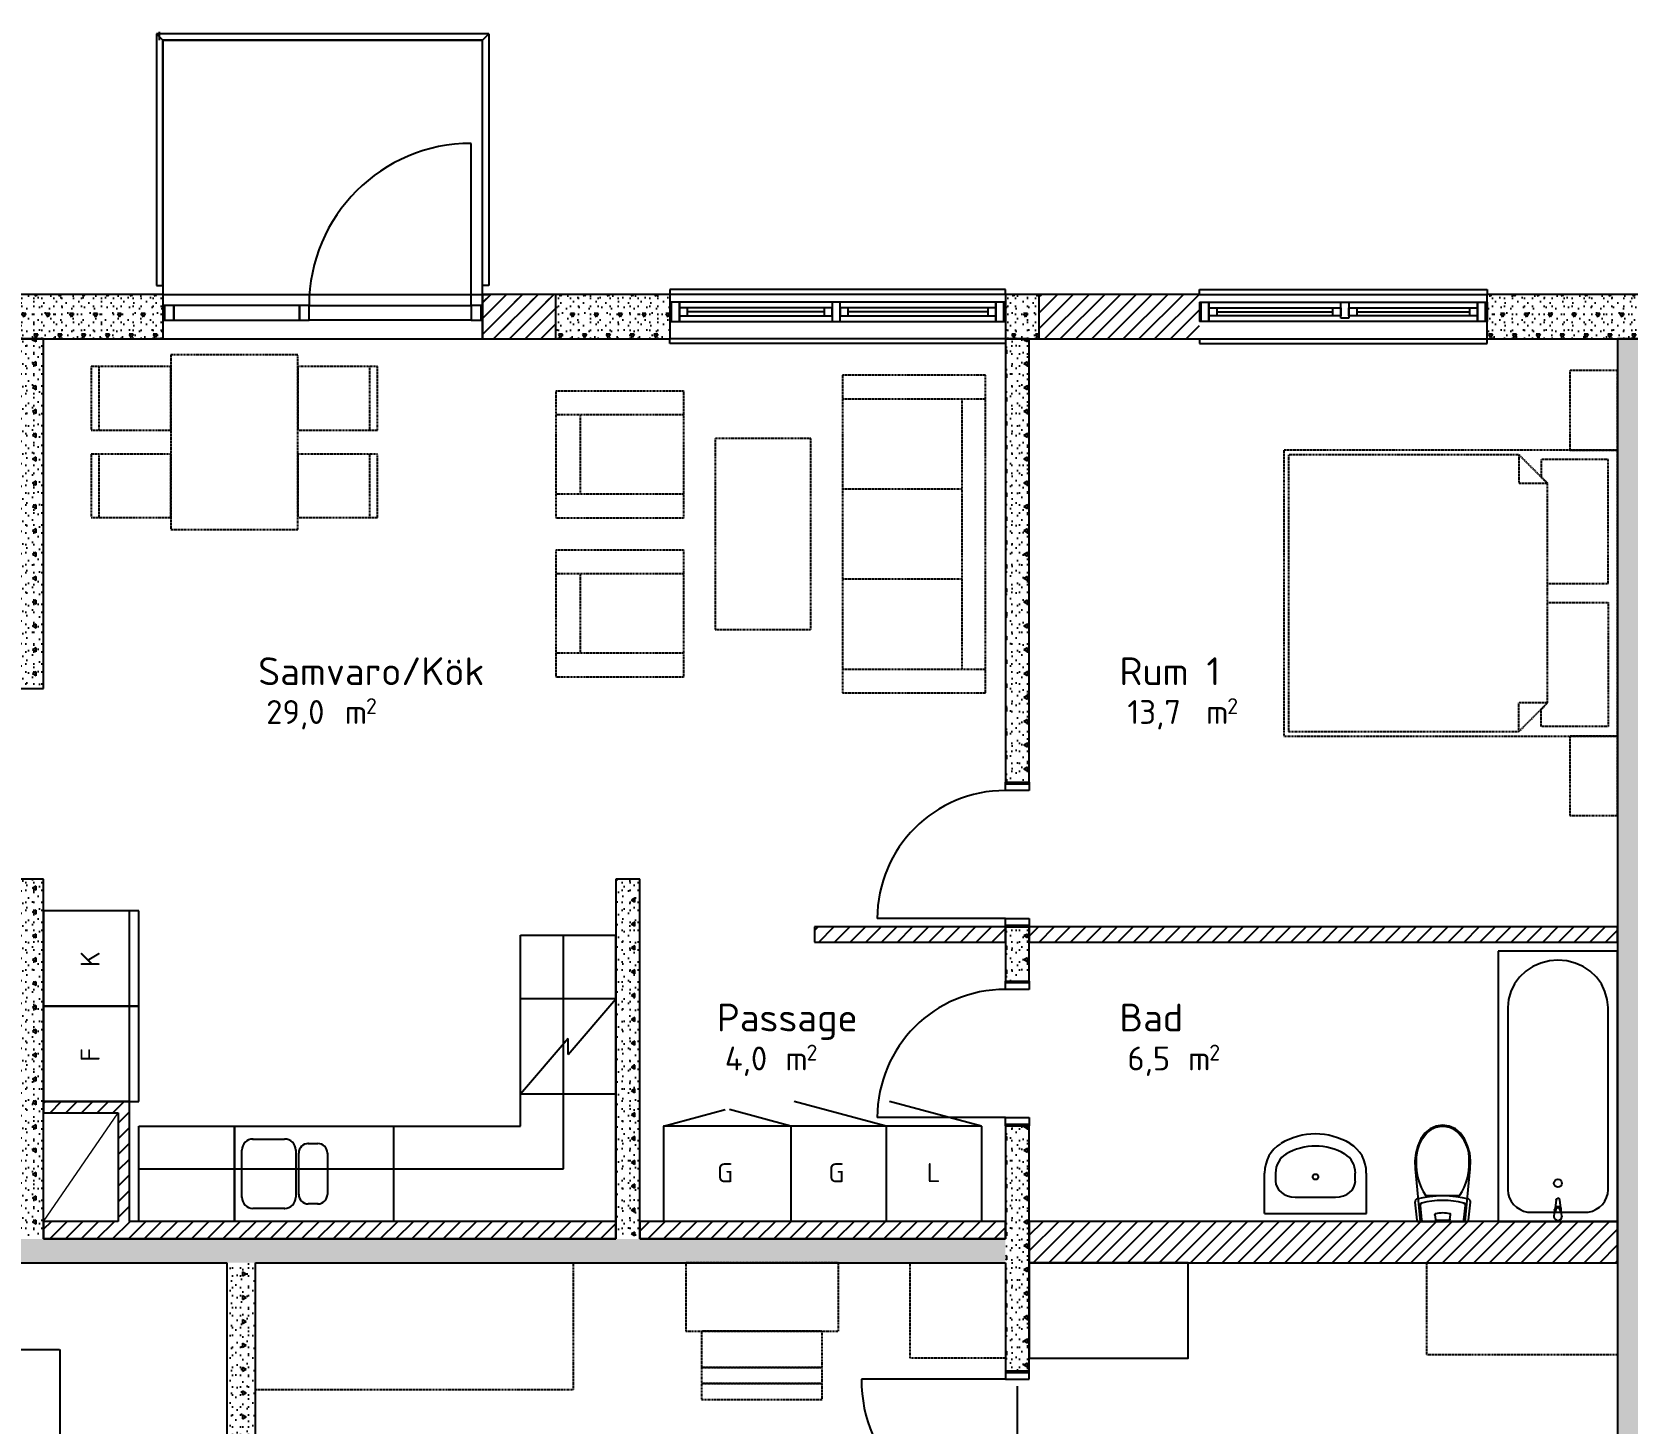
# Model space of a CAD drawing. Header units: millimetres. Extents: x -214 to 77166, y -5099 to 21069.
# Drawn here: x 15563 to 25596, y 6398 to 15151 of the extents above; entities that cross this region are included whole.
import ezdxf
from ezdxf.enums import TextEntityAlignment as Align

# ---------------------------------------------------------------- set-up
doc = ezdxf.new("R2010")
doc.units = ezdxf.units.MM
doc.header["$MEASUREMENT"] = 0
doc.linetypes.add('A_PSTRECK_2', pattern=[3.8, 2.2, -0.7, 0.2, -0.7])
doc.linetypes.add('DASHED_4', pattern=[7, 4, -3])
for name, color, linetype in [('A--------JA', 3, 'A_PSTRECK_2'), ('A-01SB-----', 3, 'Continuous'), ('A-01SC-----', 7, 'Continuous'), ('A-01SJ-----', 1, 'Continuous'), ('A-27B------', 7, 'Continuous'), ('A-42-------', 1, 'Continuous'), ('A-46---B---', 1, 'Continuous'), ('A-46---C---', 4, 'DASHED_4')]:
    doc.layers.add(name, color=color, linetype=linetype)
doc.layers.add('A-27---MH1-', color=8, linetype='Continuous', lineweight=0)
doc.layers.add('A-A-RUA----', color=3, linetype='Continuous', lineweight=0)
doc.styles.add('ISO', font='')
doc.styles.get('ISO').set_extended_font_data('ISOCPEUR')
pattern_1 = [(270, (0, 0), (259.8076, 0), [25, -125]), (270, (129.9, -75), (259.8076, 0), [25, -125]), (330, (0, 0), (129.9038, 225), [25, -125]), (330, (-3e-14, -150), (129.9038, 225), [25, -125]), (30, (-5e-15, -25), (-129.9038, 225), [25, -125]), (30, (-3e-14, -175), (-129.9038, 225), [25, -125]), (270, (25, -5e-15), (50, 0), [0, -50, 0, -75]), (315, (25, -25), (35.35534, 35.35534), [0, -37.5, 0, -62.5])]
pattern_2 = [(90, (0, 0), (-259.8076, 0), [25, -125]), (90, (-129.9, 75), (-259.8076, 0), [25, -125]), (150, (0, 0), (129.9038, 225), [25, -125]), (150, (9e-15, 150), (129.9038, 225), [25, -125]), (210, (2e-15, 25), (-129.9038, 225), [25, -125]), (210, (1e-14, 175), (-129.9038, 225), [25, -125]), (90, (-25, 2e-15), (-50, 0), [0, -50, 0, -75]), (135, (-25, 25), (35.35534, 35.35534), [0, -37.5, 0, -62.5])]
pattern_3 = [(180, (0, 0), (0, 259.8076), [25, -125]), (180, (-75, -129.9), (0, 259.8076), [25, -125]), (240, (0, 0), (-225, 129.9038), [25, -125]), (240, (-150, 2e-14), (-225, 129.9038), [25, -125]), (300, (-25, 3e-15), (225, 129.9038), [25, -125]), (300, (-175, 2e-14), (225, 129.9038), [25, -125]), (180, (-3e-15, -25), (0, 50), [0, -50, 0, -75]), (225, (-25, -25), (-35.35534, 35.35534), [0, -37.5, 0, -62.5])]
pattern_4 = [(45, (0, 0), (-49.49747, 49.49747), [])]

# ---------------------------------------------------------------- blocks, each defined once
blk = doc.blocks.new('Rum 1_06_18', base_point=(22805, 11001))
at = {"layer": 'A-A-RUA----', "style": 'ISO'}
for tag, height, p in [('ROOM_NAME', 175, (22403, 11216)), ('bFrame', 150, (22453, 10947)), ('DUMMY_377', 150, (22852, 10947)), ('DUMMY_378', 100, (23081, 10959))]:
    blk.add_attdef(tag, text='', height=height, dxfattribs=at).set_placement(p, align=Align.TOP_LEFT)
blk = doc.blocks.new('Samvaro_Kök_05_19', base_point=(17749, 11001))
at = {"layer": 'A-A-RUA----', "style": 'ISO'}
for tag, height, p in [('ROOM_NAME', 175, (16986, 11216)), ('bFrame', 150, (17036, 10947)), ('DUMMY_377', 150, (17435, 10947)), ('DUMMY_378', 100, (17664, 10959))]:
    blk.add_attdef(tag, text='', height=height, dxfattribs=at).set_placement(p, align=Align.TOP_LEFT)
blk = doc.blocks.new('Bad_02_21', base_point=(22748, 8821))
at = {"layer": 'A-A-RUA----', "style": 'ISO'}
for tag, height, p in [('ROOM_NAME', 175, (22403, 9037)), ('bFrame', 150, (22453, 8767)), ('DUMMY_377', 150, (22739, 8767)), ('DUMMY_378', 100, (22968, 8779))]:
    blk.add_attdef(tag, text='', height=height, dxfattribs=at).set_placement(p, align=Align.TOP_LEFT)
blk = doc.blocks.new('Passage_03_22', base_point=(20357, 8821))
at = {"layer": 'A-A-RUA----', "style": 'ISO'}
for tag, height, p in [('ROOM_NAME', 175, (19871, 9037)), ('bFrame', 150, (19921, 8767)), ('DUMMY_377', 150, (20206, 8767)), ('DUMMY_378', 100, (20435, 8779))]:
    blk.add_attdef(tag, text='', height=height, dxfattribs=at).set_placement(p, align=Align.TOP_LEFT)

msp = doc.modelspace()

# ---------------------------------------------------------------- hatches: boundary and pattern name
at = {"layer": 'A-01SB-----', "linetype": 'Continuous'}
h = msp.add_hatch(dxfattribs=at)
h.set_pattern_fill('BRANDSÄKRARE', color=256, style=0, pattern_type=2)
h.set_pattern_definition(pattern_4)
h.paths.add_polyline_path([(21686, 9520), (20486, 9520), (20486, 9424), (21686, 9424)])
h = msp.add_hatch(dxfattribs=at)
h.set_pattern_fill('BRANDSÄKRARE', color=256, style=0, pattern_type=2)
h.set_pattern_definition(pattern_4)
h.paths.add_polyline_path([(25536, 9520), (21836, 9520), (21836, 9424), (25536, 9424)])
h = msp.add_hatch(dxfattribs=at)
h.set_pattern_fill('BRANDSÄKRARE', color=256, style=0, pattern_type=2)
h.set_pattern_definition(pattern_4)
h.paths.add_polyline_path([(16177, 8422), (15636, 8422), (15636, 8351), (16106, 8351)])
h = msp.add_hatch(dxfattribs=at)
h.set_pattern_fill('BRANDSÄKRARE', color=256, style=0, pattern_type=2)
h.set_pattern_definition(pattern_4)
h.paths.add_polyline_path([(16177, 7667), (16177, 8422), (16106, 8351), (16106, 7667)])
h = msp.add_hatch(dxfattribs=at)
h.set_pattern_fill('BRANDSÄKRARE', color=256, style=0, pattern_type=2)
h.set_pattern_definition(pattern_4)
h.paths.add_polyline_path([(19236, 7667), (15636, 7667), (15636, 7557), (19236, 7557)])
h = msp.add_hatch(dxfattribs=at)
h.set_pattern_fill('BRANDSÄKRARE', color=256, style=0, pattern_type=2)
h.set_pattern_definition(pattern_4)
h.paths.add_polyline_path([(21686, 7667), (19386, 7667), (19386, 7557), (21686, 7557)])
h = msp.add_hatch(dxfattribs=at)
h.set_pattern_fill('BRANDSÄKRARE', color=256, style=0, pattern_type=2)
h.set_pattern_definition(pattern_4)
h.paths.add_polyline_path([(25536, 7667), (21836, 7667), (21836, 7407), (25536, 7407)])
at = {"layer": 'A-01SC-----', "linetype": 'Continuous'}
h = msp.add_hatch(dxfattribs=at)
h.set_pattern_fill('BETONG__STD_', color=256, style=0, pattern_type=2)
h.set_pattern_definition(pattern_3)
h.paths.add_polyline_path([(15136, 13220), (16386, 13220), (16386, 13330), (16386, 13450), (16386, 13500), (15136, 13500), (15136, 13450), (15136, 13330)])
h = msp.add_hatch(dxfattribs=at)
h.set_pattern_fill('BRANDSÄKRARE', color=256, style=0, pattern_type=2)
h.set_pattern_definition(pattern_4)
h.paths.add_polyline_path([(18396, 13430), (18396, 13338), (18396, 13220), (18856, 13220), (18856, 13330), (18856, 13450), (18856, 13500), (18396, 13500)])
h = msp.add_hatch(dxfattribs=at)
h.set_pattern_fill('BRANDSÄKRARE', color=256, style=0, pattern_type=2)
h.set_pattern_definition(pattern_4)
h.paths.add_polyline_path([(18856, 13500), (18396, 13500), (18396, 13450), (18856, 13450)])
h = msp.add_hatch(dxfattribs=at)
h.set_pattern_fill('BETONG__STD_', color=256, style=0, pattern_type=2)
h.set_pattern_definition(pattern_3)
h.paths.add_polyline_path([(18856, 13450), (18856, 13330), (18856, 13220), (19576, 13220), (19576, 13330), (19576, 13450), (19576, 13500), (18856, 13500)])
h = msp.add_hatch(dxfattribs=at)
h.set_pattern_fill('BETONG__STD_', color=256, style=0, pattern_type=2)
h.set_pattern_definition(pattern_3)
h.paths.add_polyline_path([(21686, 13220), (21896, 13220), (21896, 13330), (21896, 13450), (21896, 13500), (21686, 13500), (21686, 13450), (21686, 13330)])
h = msp.add_hatch(dxfattribs=at)
h.set_pattern_fill('BRANDSÄKRARE', color=256, style=0, pattern_type=2)
h.set_pattern_definition(pattern_4)
h.paths.add_polyline_path([(21896, 13220), (22906, 13220), (22906, 13330), (22906, 13450), (22906, 13500), (21896, 13500), (21896, 13450), (21896, 13330)])
h = msp.add_hatch(dxfattribs=at)
h.set_pattern_fill('BETONG__STD_', color=256, style=0, pattern_type=2)
h.set_pattern_definition(pattern_3)
h.paths.add_polyline_path([(24716, 13500), (24716, 13450), (24716, 13330), (24716, 13220), (25716, 13220), (25716, 13500)])
h = msp.add_hatch(dxfattribs=at)
h.set_pattern_fill('BRANDSÄKRARE', color=256, style=0, pattern_type=2)
h.set_pattern_definition(pattern_4)
h.paths.add_polyline_path([(18396, 13220), (18856, 13220), (18856, 13330), (18396, 13330)])
at = {"layer": 'A-27B------', "linetype": 'Continuous'}
h = msp.add_hatch(dxfattribs=at)
h.set_pattern_fill('BETONG__STD_', color=256, style=0, pattern_type=2)
h.set_pattern_definition(pattern_2)
h.paths.add_polyline_path([(15486, 13220), (15486, 11020), (15636, 11020), (15636, 13220)])
h = msp.add_hatch(dxfattribs=at)
h.set_pattern_fill('BETONG__STD_', color=256, style=0, pattern_type=2)
h.set_pattern_definition(pattern_2)
h.paths.add_polyline_path([(21686, 10430), (21836, 10430), (21836, 13220), (21686, 13220)])
h = msp.add_hatch(dxfattribs=at)
h.set_pattern_fill('BETONG__STD_', color=256, style=0, pattern_type=2)
h.set_pattern_definition(pattern_1)
h.paths.add_polyline_path([(25716, 1040), (25716, 13220), (25536, 13220), (25536, 1040)])
h = msp.add_hatch(dxfattribs=at)
h.set_pattern_fill('BETONG__STD_', color=256, style=0, pattern_type=2)
h.set_pattern_definition(pattern_2)
h.paths.add_polyline_path([(15636, 7557), (15636, 9820), (15486, 9820), (15486, 7557)])
h = msp.add_hatch(dxfattribs=at)
h.set_pattern_fill('BETONG__STD_', color=256, style=0, pattern_type=2)
h.set_pattern_definition(pattern_2)
h.paths.add_polyline_path([(19386, 7557), (19386, 9820), (19236, 9820), (19236, 7557)])
h = msp.add_hatch(dxfattribs=at)
h.set_pattern_fill('BETONG__STD_', color=256, style=0, pattern_type=2)
h.set_pattern_definition(pattern_2)
h.paths.add_polyline_path([(21836, 9520), (21686, 9520), (21686, 9179), (21836, 9179)])
h = msp.add_hatch(dxfattribs=at)
h.set_pattern_fill('BETONG__STD_', color=256, style=0, pattern_type=2)
h.set_pattern_definition(pattern_2)
h.paths.add_polyline_path([(21836, 8269), (21686, 8269), (21686, 6727), (21836, 6727)])
h = msp.add_hatch(dxfattribs=at)
h.set_pattern_fill('BETONG__STD_', color=256, style=0, pattern_type=2)
h.set_pattern_definition([(0, (0, 0), (0, 259.8076), [25, -125]), (0, (75, 129.9), (0, 259.8076), [25, -125]), (60, (0, 0), (-225, 129.9038), [25, -125]), (60, (150, 0), (-225, 129.9038), [25, -125]), (120, (25, 0), (225, 129.9038), [25, -125]), (120, (175, 0), (225, 129.9038), [25, -125]), (0, (0, 25), (0, 50), [0, -50, 0, -75]), (45, (25, 25), (-35.35534, 35.35534), [0, -37.5, 0, -62.5])])
h.paths.add_polyline_path([(21686, 7557), (12354, 7557), (12174, 7407), (21686, 7407)])
h = msp.add_hatch(dxfattribs=at)
h.set_pattern_fill('BETONG__STD_', color=256, style=0, pattern_type=2)
h.set_pattern_definition(pattern_1)
h.paths.add_polyline_path([(16788, 7407), (16788, 6212), (16908, 6212), (16968, 6212), (16968, 7407)])

# ---------------------------------------------------------------- linework, layer by layer
at = {"layer": 'A--------JA'}
for p, q in [((14989, 6861), (15739, 6861)), ((15739, 6861), (15739, 6111))]:
    msp.add_line(p, q, dxfattribs=at)
at = {"layer": 'A-01SB-----', "flags": 128}
for points in [[(21686, 9520), (20486, 9520)], [(20486, 9520), (20486, 9424)], [(21686, 9424), (21686, 9520)], [(25536, 9520), (21836, 9520)], [(21836, 9520), (21836, 9424)], [(25536, 9424), (25536, 9520)], [(20486, 9424), (21686, 9424)], [(21836, 9424), (25536, 9424)], [(16177, 8422), (15636, 8422)], [(15636, 8422), (15636, 8351)], [(15636, 8351), (16106, 8351)], [(16106, 8351), (16106, 7667)], [(16177, 7667), (16177, 8422)], [(16106, 7667), (15636, 7667)], [(15636, 7667), (15636, 7557)], [(19236, 7667), (16177, 7667)], [(19236, 7557), (19236, 7667)], [(21686, 7667), (19386, 7667)], [(19386, 7667), (19386, 7557)], [(21686, 7557), (21686, 7667)], [(25536, 7667), (21836, 7667)], [(21836, 7667), (21836, 7407)], [(25536, 7407), (25536, 7667)], [(15636, 7557), (19236, 7557)], [(19386, 7557), (21686, 7557)], [(21836, 7407), (25536, 7407)]]:
    msp.add_lwpolyline(points, dxfattribs=at)
at = {"layer": 'A-01SC-----'}
for p, q in [((16366, 15100), (16366, 15151)), ((16386, 13500), (16349, 13500)), ((16386, 13500), (16386, 13450)), ((16386, 13500), (16386, 13450)), ((16386, 13450), (16386, 13430)), ((18856, 13500), (18396, 13500)), ((18856, 13500), (18396, 13500)), ((18396, 13430), (18396, 13500)), ((18396, 13450), (18396, 13500)), ((18856, 13500), (18856, 13450)), ((18856, 13450), (18856, 13330)), ((19576, 13500), (19576, 13450)), ((19576, 13450), (19576, 13330)), ((21686, 13500), (21686, 13450)), ((21686, 13450), (21686, 13330)), ((22906, 13500), (21896, 13500)), ((21896, 13500), (21896, 13450)), ((21896, 13450), (21896, 13330)), ((24716, 13450), (24716, 13500)), ((24716, 13450), (24716, 13500)), ((24716, 13450), (24716, 13500)), ((24716, 13450), (24716, 13500)), ((24716, 13330), (24716, 13450)), ((16386, 13430), (16386, 13338)), ((18396, 13338), (18396, 13430)), ((16386, 13338), (16386, 13330)), ((16386, 13330), (16386, 13220)), ((16386, 13330), (16386, 13220)), ((18396, 13220), (18396, 13338)), ((18396, 13220), (18396, 13330)), ((18856, 13330), (18856, 13220)), ((19576, 13330), (19576, 13220)), ((21686, 13330), (21686, 13220)), ((21896, 13330), (21896, 13220)), ((24716, 13220), (24716, 13330)), ((24716, 13220), (24716, 13330)), ((24716, 13220), (24716, 13330)), ((24716, 13220), (24716, 13330)), ((16386, 13220), (16349, 13220)), ((18396, 13220), (18856, 13220)), ((18396, 13220), (18856, 13220)), ((21896, 13220), (22906, 13220))]:
    msp.add_line(p, q, dxfattribs=at)
at = {"layer": 'A-01SC-----', "flags": 128}
for points in [[(16386, 13500), (15136, 13500)], [(19576, 13500), (18856, 13500)], [(21896, 13500), (21686, 13500)], [(25716, 13500), (24716, 13500)], [(15136, 13220), (16386, 13220)], [(18856, 13220), (19576, 13220)], [(21686, 13220), (21896, 13220)], [(24716, 13220), (25716, 13220)]]:
    msp.add_lwpolyline(points, dxfattribs=at)
at = {"layer": 'A-01SJ-----'}
for p, q in [((18436, 15140), (16346, 15140)), ((16346, 15140), (16386, 15100)), ((16386, 15100), (16346, 15140)), ((16346, 15140), (16346, 13555)), ((16386, 15100), (18396, 15100)), ((16386, 13555), (16386, 15100)), ((18396, 15100), (18436, 15140)), ((18396, 15100), (18436, 15140)), ((18396, 13555), (18396, 15100)), ((18436, 15140), (18436, 13555)), ((16346, 13555), (16386, 13555)), ((18436, 13555), (18396, 13555))]:
    msp.add_line(p, q, dxfattribs=at)
at = {"layer": 'A-01SJ-----', "flags": 128}
msp.add_lwpolyline([(16386, 13500), (18396, 13500), (18396, 15100), (16386, 15100)], close=True, dxfattribs=at)
at = {"layer": 'A-27---MH1-'}
msp.add_line((15636, 7667), (16106, 8351), dxfattribs=at)
at = {"layer": 'A-27B------'}
for p, q in [((21686, 10430), (21836, 10430)), ((21686, 9520), (21836, 9520)), ((21686, 9179), (21836, 9179)), ((21686, 8269), (21836, 8269)), ((21686, 6727), (21836, 6727))]:
    msp.add_line(p, q, dxfattribs=at)
at = {"layer": 'A-27B------', "flags": 128}
for points in [[(15636, 13220), (15486, 13220)], [(15636, 11020), (15636, 13220)], [(21836, 13220), (21686, 13220)], [(21686, 13220), (21686, 10430)], [(21836, 10430), (21836, 13220)], [(25716, 13220), (25536, 13220)], [(25536, 13220), (25536, 1040)], [(15486, 11020), (15636, 11020)], [(15636, 9820), (15486, 9820)], [(15636, 7557), (15636, 9820)], [(19386, 9820), (19236, 9820)], [(19236, 9820), (19236, 7557)], [(19386, 7557), (19386, 9820)], [(21686, 9520), (21686, 9179)], [(21836, 9179), (21836, 9520)], [(21686, 8269), (21686, 7557)], [(21836, 6727), (21836, 8269)], [(19236, 7557), (15636, 7557)], [(21686, 7557), (19386, 7557)], [(12174, 7407), (16788, 7407)], [(16788, 7407), (16788, 6212)], [(16968, 6212), (16968, 7407)], [(16968, 7407), (21686, 7407)], [(21686, 7407), (21686, 6727)]]:
    msp.add_lwpolyline(points, dxfattribs=at)
at = {"layer": 'A-42-------'}
for p, q in [((18326, 13430), (18326, 14450)), ((16386, 13500), (16349, 13500)), ((16386, 13500), (18396, 13500)), ((16386, 13500), (16386, 13430)), ((18396, 13500), (18396, 13430)), ((18396, 13500), (18433, 13500)), ((21686, 13530), (19576, 13530)), ((19576, 13530), (19576, 13500)), ((21686, 13500), (19576, 13500)), ((19636, 13450), (19576, 13450)), ((19576, 13450), (19576, 13330)), ((19586, 13330), (19586, 13450)), ((21626, 13450), (19636, 13450)), ((19636, 13450), (19636, 13365)), ((19636, 13365), (19636, 13450)), ((20646, 13450), (20596, 13450)), ((20596, 13450), (20596, 13330)), ((20646, 13330), (20646, 13450)), ((21626, 13365), (21626, 13450)), ((21686, 13450), (21626, 13450)), ((21626, 13450), (21626, 13365)), ((21676, 13330), (21676, 13450)), ((21686, 13500), (21686, 13530)), ((21686, 13450), (21686, 13330)), ((22906, 13500), (22906, 13530)), ((22906, 13530), (24716, 13530)), ((22906, 13500), (24716, 13500)), ((22906, 13450), (22966, 13450)), ((22906, 13450), (22906, 13330)), ((22916, 13330), (22916, 13450)), ((22966, 13450), (24656, 13450)), ((22966, 13365), (22966, 13450)), ((22966, 13450), (22966, 13365)), ((23796, 13450), (23846, 13450)), ((23796, 13350), (23796, 13450)), ((23846, 13450), (23846, 13350)), ((24656, 13450), (24656, 13365)), ((24656, 13365), (24656, 13450)), ((24656, 13450), (24716, 13450)), ((24706, 13330), (24706, 13450)), ((24716, 13530), (24716, 13500)), ((24716, 13450), (24716, 13330)), ((16456, 13430), (16386, 13430)), ((16386, 13430), (16386, 13338)), ((16386, 13430), (16386, 13338)), ((16396, 13430), (16396, 13338)), ((17246, 13430), (16456, 13430)), ((16456, 13430), (16456, 13338)), ((16456, 13338), (16456, 13430)), ((17246, 13338), (17246, 13430)), ((17306, 13430), (17246, 13430)), ((17246, 13430), (17246, 13338)), ((17306, 13430), (18326, 13430)), ((17306, 13338), (17306, 13430)), ((18396, 13430), (18326, 13430)), ((18326, 13430), (18326, 13338)), ((18386, 13430), (18386, 13338)), ((18396, 13338), (18396, 13430)), ((18396, 13430), (18396, 13338)), ((19686, 13415), (19636, 13415)), ((19636, 13415), (19636, 13365)), ((19636, 13365), (19636, 13330)), ((19636, 13330), (19636, 13365)), ((19636, 13365), (19686, 13365)), ((20546, 13415), (19686, 13415)), ((19686, 13365), (19686, 13415)), ((20546, 13390), (19686, 13390)), ((19686, 13365), (20546, 13365)), ((20596, 13415), (20546, 13415)), ((20546, 13415), (20546, 13365)), ((20546, 13365), (20596, 13365)), ((20596, 13365), (20596, 13415)), ((20696, 13415), (20646, 13415)), ((20646, 13415), (20646, 13365)), ((20646, 13365), (20696, 13365)), ((21576, 13415), (20696, 13415)), ((20696, 13365), (20696, 13415)), ((21576, 13390), (20696, 13390)), ((20696, 13365), (21576, 13365)), ((21626, 13415), (21576, 13415)), ((21576, 13415), (21576, 13365)), ((21576, 13365), (21626, 13365)), ((21626, 13365), (21626, 13415)), ((21626, 13330), (21626, 13365)), ((21626, 13365), (21626, 13330)), ((22966, 13415), (23016, 13415)), ((22966, 13365), (22966, 13415)), ((22966, 13330), (22966, 13365)), ((22966, 13365), (22966, 13330)), ((23016, 13365), (22966, 13365)), ((23016, 13415), (23746, 13415)), ((23016, 13415), (23016, 13365)), ((23016, 13390), (23746, 13390)), ((23746, 13365), (23016, 13365)), ((23746, 13365), (23746, 13415)), ((23746, 13415), (23796, 13415)), ((23796, 13365), (23746, 13365)), ((23796, 13415), (23796, 13365)), ((23846, 13350), (23796, 13350)), ((23846, 13415), (23896, 13415)), ((23846, 13365), (23846, 13415)), ((23896, 13365), (23846, 13365)), ((23896, 13415), (24606, 13415)), ((23896, 13415), (23896, 13365)), ((23896, 13390), (24606, 13390)), ((24606, 13365), (23896, 13365)), ((24606, 13365), (24606, 13415)), ((24606, 13415), (24656, 13415)), ((24656, 13365), (24606, 13365)), ((24656, 13415), (24656, 13365)), ((24656, 13365), (24656, 13330)), ((24656, 13330), (24656, 13365)), ((16386, 13338), (16456, 13338)), ((16386, 13338), (16386, 13220)), ((16456, 13338), (17246, 13338)), ((17246, 13338), (17306, 13338)), ((18326, 13338), (17306, 13338)), ((18326, 13338), (18396, 13338)), ((18396, 13338), (18396, 13220)), ((19576, 13330), (19636, 13330)), ((19636, 13330), (21626, 13330)), ((20596, 13330), (20646, 13330)), ((21626, 13330), (21686, 13330)), ((22966, 13330), (22906, 13330)), ((24656, 13330), (22966, 13330)), ((24716, 13330), (24656, 13330)), ((16386, 13220), (16349, 13220)), ((16386, 13220), (18396, 13220)), ((18396, 13220), (18433, 13220)), ((21686, 13220), (19576, 13220)), ((19576, 13190), (19576, 13220)), ((21686, 13190), (19576, 13190)), ((21686, 13220), (21686, 13190)), ((22906, 13220), (24716, 13220)), ((22906, 13220), (22906, 13190)), ((22906, 13190), (24716, 13190)), ((24716, 13190), (24716, 13220)), ((21686, 10378), (21686, 10430)), ((21686, 10430), (21836, 10430)), ((21686, 10420), (21836, 10420)), ((21836, 10378), (21686, 10378)), ((21836, 10430), (21836, 10378)), ((21686, 9572), (20880, 9572)), ((21686, 9520), (21686, 9572)), ((21686, 9572), (21836, 9572)), ((21836, 9572), (21836, 9520)), ((21686, 9530), (21836, 9530)), ((21686, 9520), (21836, 9520)), ((21686, 9127), (21686, 9179)), ((21686, 9179), (21836, 9179)), ((21686, 9169), (21836, 9169)), ((21836, 9179), (21836, 9127)), ((21836, 9127), (21686, 9127)), ((21686, 8321), (20880, 8321)), ((21686, 8269), (21686, 8321)), ((21686, 8321), (21836, 8321)), ((21686, 8279), (21836, 8279)), ((21686, 8269), (21836, 8269)), ((21836, 8321), (21836, 8269)), ((21686, 6727), (21686, 6675)), ((21686, 6727), (21836, 6727)), ((21836, 6675), (21836, 6727)), ((21686, 6675), (20780, 6675)), ((21686, 6717), (21836, 6717)), ((21686, 6675), (21836, 6675)), ((21761, 5813), (21761, 6631))]:
    msp.add_line(p, q, dxfattribs=at)
for centre, radius, start, end in [((18326, 13430), 1020, 90, 180), ((21686, 9572), 806, 90, 180), ((21686, 8321), 806, 90, 180), ((21686, 6675), 906, 180, 270)]:
    msp.add_arc(centre, radius, start, end, dxfattribs=at)
at = {"layer": 'A-46---B---'}
for p, q in [((16236, 9622), (15636, 9622)), ((15636, 9622), (15636, 9022)), ((16176, 9022), (16176, 9622)), ((16236, 9022), (16236, 9622)), ((18636, 9467), (19236, 9467)), ((18636, 8267), (18636, 9467)), ((18906, 9467), (19236, 9467)), ((18906, 7997), (18906, 9467)), ((19236, 9467), (19236, 7667)), ((19236, 9467), (19236, 7667)), ((19236, 7667), (19236, 9467)), ((25536, 9367), (24786, 9367)), ((24786, 9367), (24786, 7667)), ((25536, 7667), (25536, 9367)), ((24959, 9241), (24920, 9204)), ((25004, 9270), (24959, 9241)), ((25053, 9292), (25004, 9270)), ((25107, 9306), (25053, 9292)), ((25161, 9310), (25107, 9306)), ((25216, 9306), (25161, 9310)), ((25269, 9292), (25216, 9306)), ((25319, 9270), (25269, 9292)), ((25364, 9241), (25319, 9270)), ((25403, 9204), (25364, 9241)), ((24888, 9161), (24865, 9114)), ((24920, 9204), (24888, 9161)), ((25434, 9161), (25403, 9204)), ((25457, 9114), (25434, 9161)), ((19236, 9067), (18636, 9067)), ((18936, 8717), (19236, 9067)), ((24851, 9064), (24846, 9013)), ((24865, 9114), (24851, 9064)), ((25471, 9064), (25457, 9114)), ((25476, 9013), (25471, 9064)), ((16236, 9022), (15636, 9022)), ((15636, 9022), (15636, 8422)), ((15636, 9022), (16236, 9022)), ((16176, 8422), (16176, 9022)), ((16236, 8422), (16236, 9022)), ((24846, 9013), (24846, 7865)), ((25476, 7865), (25476, 9013)), ((18936, 8817), (18636, 8467)), ((18936, 8717), (18936, 8817)), ((19236, 8467), (18636, 8467)), ((15636, 8422), (16236, 8422)), ((19536, 8267), (19923, 8370)), ((20336, 8267), (19950, 8370)), ((20936, 8267), (20357, 8422)), ((21536, 8267), (20957, 8422)), ((16236, 8267), (18636, 8267)), ((16236, 7667), (16236, 8267)), ((16836, 8267), (17836, 8267)), ((16836, 7667), (16836, 8267)), ((16836, 8267), (16836, 7667)), ((17836, 8267), (17836, 7667)), ((17836, 8267), (17836, 7667)), ((20336, 8267), (19536, 8267)), ((19536, 8267), (19536, 7667)), ((20336, 8267), (20336, 7667)), ((20936, 8267), (20336, 8267)), ((20336, 8267), (20336, 7667)), ((21536, 8267), (20936, 8267)), ((20936, 8267), (20936, 7667)), ((20936, 8267), (20936, 7667)), ((21536, 8267), (21536, 7667)), ((24357, 8249), (24324, 8222)), ((24355, 8238), (24355, 8238)), ((24395, 8266), (24357, 8249)), ((24436, 8272), (24395, 8266)), ((24477, 8266), (24436, 8272)), ((24436, 8264), (24436, 8264)), ((24516, 8249), (24477, 8266)), ((24549, 8222), (24516, 8249)), ((16953, 8185), (17152, 8185)), ((17301, 8157), (17361, 8157)), ((24279, 8143), (24267, 8096)), ((24298, 8187), (24279, 8143)), ((24324, 8222), (24298, 8187)), ((24574, 8187), (24549, 8222)), ((24593, 8143), (24574, 8187)), ((24606, 8096), (24593, 8143)), ((16883, 7819), (16883, 8115)), ((17222, 8115), (17222, 7819)), ((17241, 7837), (17241, 8097)), ((17421, 8097), (17421, 7837)), ((24267, 8096), (24261, 8047)), ((24261, 8047), (24263, 7998)), ((24611, 8047), (24606, 8096)), ((24610, 7998), (24611, 8047)), ((16236, 7997), (18906, 7997)), ((16236, 7667), (16236, 7997)), ((23316, 7717), (23316, 7971)), ((23386, 7921), (23386, 7971)), ((23886, 7921), (23886, 7971)), ((23956, 7717), (23956, 7971)), ((24263, 7998), (24295, 7667)), ((24577, 7667), (24610, 7998)), ((24327, 7830), (24436, 7830)), ((24436, 7827), (24395, 7826)), ((24436, 7830), (24545, 7830)), ((24478, 7826), (24436, 7827)), ((24846, 7865), (24848, 7841)), ((24848, 7841), (24855, 7817)), ((25467, 7817), (25474, 7841)), ((25474, 7841), (25476, 7865)), ((17152, 7749), (16953, 7749)), ((17361, 7777), (17301, 7777)), ((23509, 7819), (23763, 7819)), ((23763, 7819), (23763, 7819)), ((24262, 7793), (24261, 7787)), ((24261, 7787), (24273, 7674)), ((24264, 7799), (24262, 7793)), ((24267, 7803), (24264, 7799)), ((24272, 7806), (24267, 7803)), ((24312, 7815), (24272, 7806)), ((24294, 7767), (24303, 7676)), ((24354, 7822), (24312, 7815)), ((24395, 7826), (24354, 7822)), ((24519, 7822), (24478, 7826)), ((24560, 7815), (24519, 7822)), ((24601, 7806), (24560, 7815)), ((24569, 7676), (24579, 7767)), ((24599, 7674), (24611, 7787)), ((24605, 7803), (24601, 7806)), ((24609, 7799), (24605, 7803)), ((24611, 7793), (24609, 7799)), ((24611, 7787), (24611, 7793)), ((24855, 7817), (24866, 7794)), ((24866, 7794), (24881, 7774)), ((24881, 7774), (24900, 7757)), ((24900, 7757), (24921, 7743)), ((24921, 7743), (24945, 7732)), ((24945, 7732), (24970, 7726)), ((24970, 7726), (24996, 7724)), ((25140, 7740), (25136, 7698)), ((25150, 7803), (25143, 7750)), ((25148, 7723), (25148, 7738)), ((25179, 7750), (25172, 7803)), ((25175, 7738), (25175, 7723)), ((25186, 7698), (25182, 7740)), ((25326, 7724), (25352, 7726)), ((25352, 7726), (25378, 7732)), ((25378, 7732), (25401, 7743)), ((25401, 7743), (25423, 7757)), ((25423, 7757), (25441, 7774)), ((25441, 7774), (25456, 7794)), ((25456, 7794), (25467, 7817)), ((19236, 7667), (16236, 7667)), ((19236, 7667), (16236, 7667)), ((19236, 7667), (16236, 7667)), ((17836, 7667), (16836, 7667)), ((20336, 7667), (19536, 7667)), ((20936, 7667), (20336, 7667)), ((21536, 7667), (20936, 7667)), ((23316, 7717), (23956, 7717)), ((24273, 7674), (24274, 7671)), ((24274, 7671), (24275, 7669)), ((24275, 7669), (24277, 7667)), ((24277, 7667), (24279, 7667)), ((24279, 7667), (24593, 7667)), ((24295, 7667), (24577, 7667)), ((24308, 7669), (24564, 7669)), ((24387, 7709), (24391, 7678)), ((24393, 7675), (24480, 7675)), ((24482, 7678), (24485, 7709)), ((24593, 7667), (24595, 7667)), ((24595, 7667), (24597, 7669)), ((24597, 7669), (24599, 7671)), ((24599, 7671), (24599, 7674)), ((24786, 7667), (25536, 7667)), ((24996, 7724), (25326, 7724)), ((25175, 7723), (25148, 7723))]:
    msp.add_line(p, q, dxfattribs=at)
at = {"layer": 'A-46---B---', "flags": 128}
msp.add_lwpolyline([(21836, 6807), (22836, 6807), (22836, 7407), (21836, 7407)], close=True, dxfattribs=at)
at = {"layer": 'A-46---B---'}
for centre, radius in [((23636, 7947), 17.5), ((25161, 7907), 25)]:
    msp.add_circle(centre, radius, dxfattribs=at)
for centre, radius, start, end in [((16953, 8115), 70, 90, 180), ((17152, 8115), 70, 0, 90), ((17301, 8097), 60, 90, 180), ((17361, 8097), 60, 0, 90), ((17301, 7837), 60, 180, 270), ((17361, 7837), 60, 270, 0), ((16953, 7819), 70, 180, 270), ((17152, 7819), 70, 270, 0), ((25161, 7738), 21.1, 147.229, 174.8304), ((25161, 7738), 21.1, 32.771, 147.229), ((25161, 7738), 13.6, 0, 180), ((25161, 7801), 11.2, 7.1389, 172.8611), ((25161, 7738), 21.1, 5.1696, 32.771), ((25161, 7698), 25, 180, 0)]:
    msp.add_arc(centre, radius, start, end, dxfattribs=at)
for centre, major_axis, ratio, start_param, end_param in [((23636, 7717), (0, 500), 0.918261, 5.78621, 6.78016), ((24526, 8057), (257, 0), 0.945902, 2.296735, 3.197324), ((24437, 8133), (139, 0), 0.945902, 1.576657, 2.203301), ((24435, 8133), (139, 0), 0.945902, 0.938292, 1.564936), ((24347, 8057), (257, 0), 0.945902, 6.227454, 7.128043), ((23509, 7971), (0, 210), 0.918261, 0.496975, 1.570796), ((23636, 7717), (0, 424), 0.918261, 5.78621, 6.78016), ((23763, 7971), (0, 210), 0.918261, 4.712389, 5.78621), ((23509, 7971), (0, 135), 0.918261, 0.496975, 1.570796), ((23763, 7971), (0, 135), 0.918261, 4.712389, 5.78621), ((24694, 8034), (425, 0), 0.945902, 3.117977, 3.670997), ((24178, 8034), (425, 0), 0.945902, 5.753781, 6.306801), ((23509, 7921), (124, 0), 0.817369, 3.141593, 4.712389), ((23763, 7921), (124, 0), 0.817369, 4.712389, 6.283185), ((24304, 7769), (0, 13.3), 0.758764, 0.133592, 1.733713), ((24436, 6869), (0, 930), 0.758764, 6.092316, 6.474054), ((24569, 7769), (0, 13.3), 0.758764, 4.549473, 6.149593), ((24309, 7676), (0, 7.15), 0.758764, 1.54226, 3.128174), ((24391, 7709), (0, 4.79), 0.758764, 0.347388, 1.712783), ((24436, 7397), (0, 323), 0.758764, 6.092311, 6.47406), ((24393, 7678), (0, 2.92), 0.758764, 1.706766, 3.141416), ((24480, 7678), (0, 2.92), 0.758764, 3.141769, 4.576419), ((24481, 7709), (0, 4.79), 0.758764, 4.570402, 5.935797), ((24564, 7676), (0, 7.15), 0.758764, 3.155012, 4.740925)]:
    msp.add_ellipse(centre, major_axis=major_axis, ratio=ratio, start_param=start_param, end_param=end_param, dxfattribs=at)
for p in [(24517, 8238), (16953, 8185), (17301, 8157), (17222, 8115), (17421, 8097), (24269, 8043), (24603, 8043), (17241, 7837), (24327, 7830), (16883, 7819), (17152, 7749), (17361, 7777), (24294, 7767), (24302, 7782), (24570, 7782), (25140, 7740), (25150, 7803), (25179, 7750), (24308, 7669), (24387, 7709), (24390, 7714), (24393, 7675), (24482, 7678), (24483, 7714), (24569, 7676), (25186, 7698)]:
    msp.add_point(p, dxfattribs=at)
at = {"layer": 'A-46---C---'}
for p, q in [((16436, 13045), (15936, 13045)), ((15936, 13045), (15936, 12645)), ((15986, 12645), (15986, 13045)), ((17236, 13120), (16436, 13120)), ((16436, 13120), (16436, 12020)), ((16436, 12645), (16436, 13045)), ((17236, 12020), (17236, 13120)), ((17236, 13045), (17236, 12645)), ((17736, 13045), (17236, 13045)), ((17686, 13045), (17686, 12645)), ((17736, 12645), (17736, 13045)), ((20661, 12992), (20661, 10992)), ((21561, 12992), (20661, 12992)), ((21561, 10992), (21561, 12992)), ((25236, 13020), (25236, 12520)), ((25536, 13020), (25236, 13020)), ((25536, 12520), (25536, 13020)), ((18861, 12892), (19661, 12892)), ((18861, 12092), (18861, 12892)), ((19661, 12892), (19661, 12092)), ((20661, 12842), (21561, 12842)), ((21411, 12842), (21411, 11142)), ((15936, 12645), (16436, 12645)), ((17236, 12645), (17736, 12645)), ((19661, 12742), (18861, 12742)), ((19011, 12742), (19011, 12242)), ((19861, 12592), (19861, 11392)), ((20461, 12592), (19861, 12592)), ((20461, 11392), (20461, 12592)), ((16436, 12495), (15936, 12495)), ((15936, 12495), (15936, 12095)), ((15986, 12095), (15986, 12495)), ((16436, 12095), (16436, 12495)), ((17236, 12495), (17236, 12095)), ((17736, 12495), (17236, 12495)), ((17686, 12495), (17686, 12095)), ((17736, 12095), (17736, 12495)), ((23436, 12520), (23436, 10720)), ((25536, 12520), (23436, 12520)), ((24916, 12490), (23466, 12490)), ((23466, 12490), (23466, 11620)), ((25096, 12310), (24916, 12490)), ((24916, 12490), (24916, 12310)), ((25476, 12460), (25056, 12460)), ((25056, 12460), (25056, 12350)), ((25236, 12520), (25536, 12520)), ((25476, 11680), (25476, 12460)), ((25536, 10720), (25536, 12520)), ((25056, 12350), (25096, 12310)), ((19661, 12242), (18861, 12242)), ((20661, 12276), (21411, 12276)), ((25096, 12310), (24916, 12310)), ((25096, 11620), (25096, 12310)), ((15936, 12095), (16436, 12095)), ((17236, 12095), (17736, 12095)), ((19661, 12092), (18861, 12092)), ((16436, 12020), (17236, 12020)), ((18861, 11892), (19661, 11892)), ((18861, 11092), (18861, 11892)), ((19661, 11892), (19661, 11092)), ((19661, 11742), (18861, 11742)), ((19011, 11742), (19011, 11242)), ((20661, 11709), (21411, 11709)), ((25096, 11680), (25476, 11680)), ((23466, 11620), (23466, 10750)), ((25096, 10930), (25096, 11620)), ((25096, 11560), (25476, 11560)), ((25476, 11560), (25476, 10780)), ((19861, 11392), (20461, 11392)), ((19661, 11242), (18861, 11242)), ((20661, 11142), (21561, 11142)), ((19661, 11092), (18861, 11092)), ((20661, 10992), (21561, 10992)), ((24916, 10750), (25096, 10930)), ((24916, 10750), (24916, 10930)), ((25096, 10930), (24916, 10930)), ((25056, 10890), (25096, 10930)), ((25056, 10780), (25056, 10890)), ((23466, 10750), (24916, 10750)), ((25476, 10780), (25056, 10780)), ((23436, 10720), (25536, 10720)), ((25236, 10720), (25236, 10220)), ((25536, 10720), (25236, 10720)), ((25536, 10220), (25536, 10720)), ((25236, 10220), (25536, 10220))]:
    msp.add_line(p, q, dxfattribs=at)
at = {"layer": 'A-46---C---', "flags": 128}
for points in [[(16968, 7407), (18968, 7407), (18968, 6607), (16968, 6607)], [(19676, 6977), (20636, 6977), (20636, 7407), (19676, 7407)], [(21086, 7407), (21686, 7407), (21686, 6807), (21086, 6807)], [(24336, 7407), (25536, 7407), (25536, 6827), (24336, 6827)], [(19774, 6747), (20534, 6747), (20534, 6977), (19774, 6977)], [(19774, 6647), (20534, 6647), (20534, 6747), (19774, 6747)], [(19774, 6547), (20534, 6547), (20534, 6647), (19774, 6647)]]:
    msp.add_lwpolyline(points, close=True, dxfattribs=at)

# ---------------------------------------------------------------- block references
at = {"layer": 'A-A-RUA----'}
ref = msp.add_blockref('Samvaro_Kök_05_19', (17749, 11001), dxfattribs=at)
ref.add_attrib('ROOM_NAME', 'Samvaro/Kök', dxfattribs={"color": 7, "height": 175, "style": 'ISO'}).set_placement((16986, 11216), align=Align.TOP_LEFT)
ref.add_attrib('bFrame', '29,0', dxfattribs={"color": 7, "height": 150, "style": 'ISO'}).set_placement((17036, 10947), align=Align.TOP_LEFT)
ref.add_attrib('DUMMY_377', ' m', dxfattribs={"color": 7, "height": 150, "style": 'ISO'}).set_placement((17435, 10947), align=Align.TOP_LEFT)
ref.add_attrib('DUMMY_378', '2', dxfattribs={"color": 7, "height": 100, "style": 'ISO'}).set_placement((17664, 10959), align=Align.TOP_LEFT)
ref = msp.add_blockref('Rum 1_06_18', (22805, 11001), dxfattribs=at)
ref.add_attrib('ROOM_NAME', 'Rum 1', dxfattribs={"color": 7, "height": 175, "style": 'ISO'}).set_placement((22403, 11216), align=Align.TOP_LEFT)
ref.add_attrib('bFrame', '13,7', dxfattribs={"color": 7, "height": 150, "style": 'ISO'}).set_placement((22453, 10947), align=Align.TOP_LEFT)
ref.add_attrib('DUMMY_377', ' m', dxfattribs={"color": 7, "height": 150, "style": 'ISO'}).set_placement((22852, 10947), align=Align.TOP_LEFT)
ref.add_attrib('DUMMY_378', '2', dxfattribs={"color": 7, "height": 100, "style": 'ISO'}).set_placement((23081, 10959), align=Align.TOP_LEFT)
ref = msp.add_blockref('Passage_03_22', (20357, 8821), dxfattribs=at)
ref.add_attrib('ROOM_NAME', 'Passage', dxfattribs={"color": 7, "height": 175, "style": 'ISO'}).set_placement((19871, 9037), align=Align.TOP_LEFT)
ref.add_attrib('bFrame', '4,0', dxfattribs={"color": 7, "height": 150, "style": 'ISO'}).set_placement((19921, 8767), align=Align.TOP_LEFT)
ref.add_attrib('DUMMY_377', ' m', dxfattribs={"color": 7, "height": 150, "style": 'ISO'}).set_placement((20206, 8767), align=Align.TOP_LEFT)
ref.add_attrib('DUMMY_378', '2', dxfattribs={"color": 7, "height": 100, "style": 'ISO'}).set_placement((20435, 8779), align=Align.TOP_LEFT)
ref = msp.add_blockref('Bad_02_21', (22748, 8821), dxfattribs=at)
ref.add_attrib('ROOM_NAME', 'Bad', dxfattribs={"color": 7, "height": 175, "style": 'ISO'}).set_placement((22403, 9037), align=Align.TOP_LEFT)
ref.add_attrib('bFrame', '6,5', dxfattribs={"color": 7, "height": 150, "style": 'ISO'}).set_placement((22453, 8767), align=Align.TOP_LEFT)
ref.add_attrib('DUMMY_377', ' m', dxfattribs={"color": 7, "height": 150, "style": 'ISO'}).set_placement((22739, 8767), align=Align.TOP_LEFT)
ref.add_attrib('DUMMY_378', '2', dxfattribs={"color": 7, "height": 100, "style": 'ISO'}).set_placement((22968, 8779), align=Align.TOP_LEFT)

# ---------------------------------------------------------------- texts
at = {"layer": 'A-46---B---', "char_height": 120, "attachment_point": 4, "rotation": 90, "style": 'ISO'}
for s, insert in [('\\A1;{\\fISOCPEUR|b0|i0|c0|p34;K}', (15929, 9267)), ('\\A1;{\\fISOCPEUR|b0|i0|c0|p34;F}', (15929, 8672))]:
    msp.add_mtext(s, dxfattribs=dict(at, insert=insert))
at = {"layer": 'A-46---B---', "char_height": 120, "attachment_point": 4, "style": 'ISO'}
for s, insert in [('\\A1;{\\fISOCPEUR|b0|i0|c0|p34;G}', (19872, 7973)), ('\\A1;{\\fISOCPEUR|b0|i0|c0|p34;G}', (20572, 7973)), ('\\A1;{\\fISOCPEUR|b0|i0|c0|p34;L}', (21191, 7974))]:
    msp.add_mtext(s, dxfattribs=dict(at, insert=insert))

doc.saveas('drawing.dxf')
